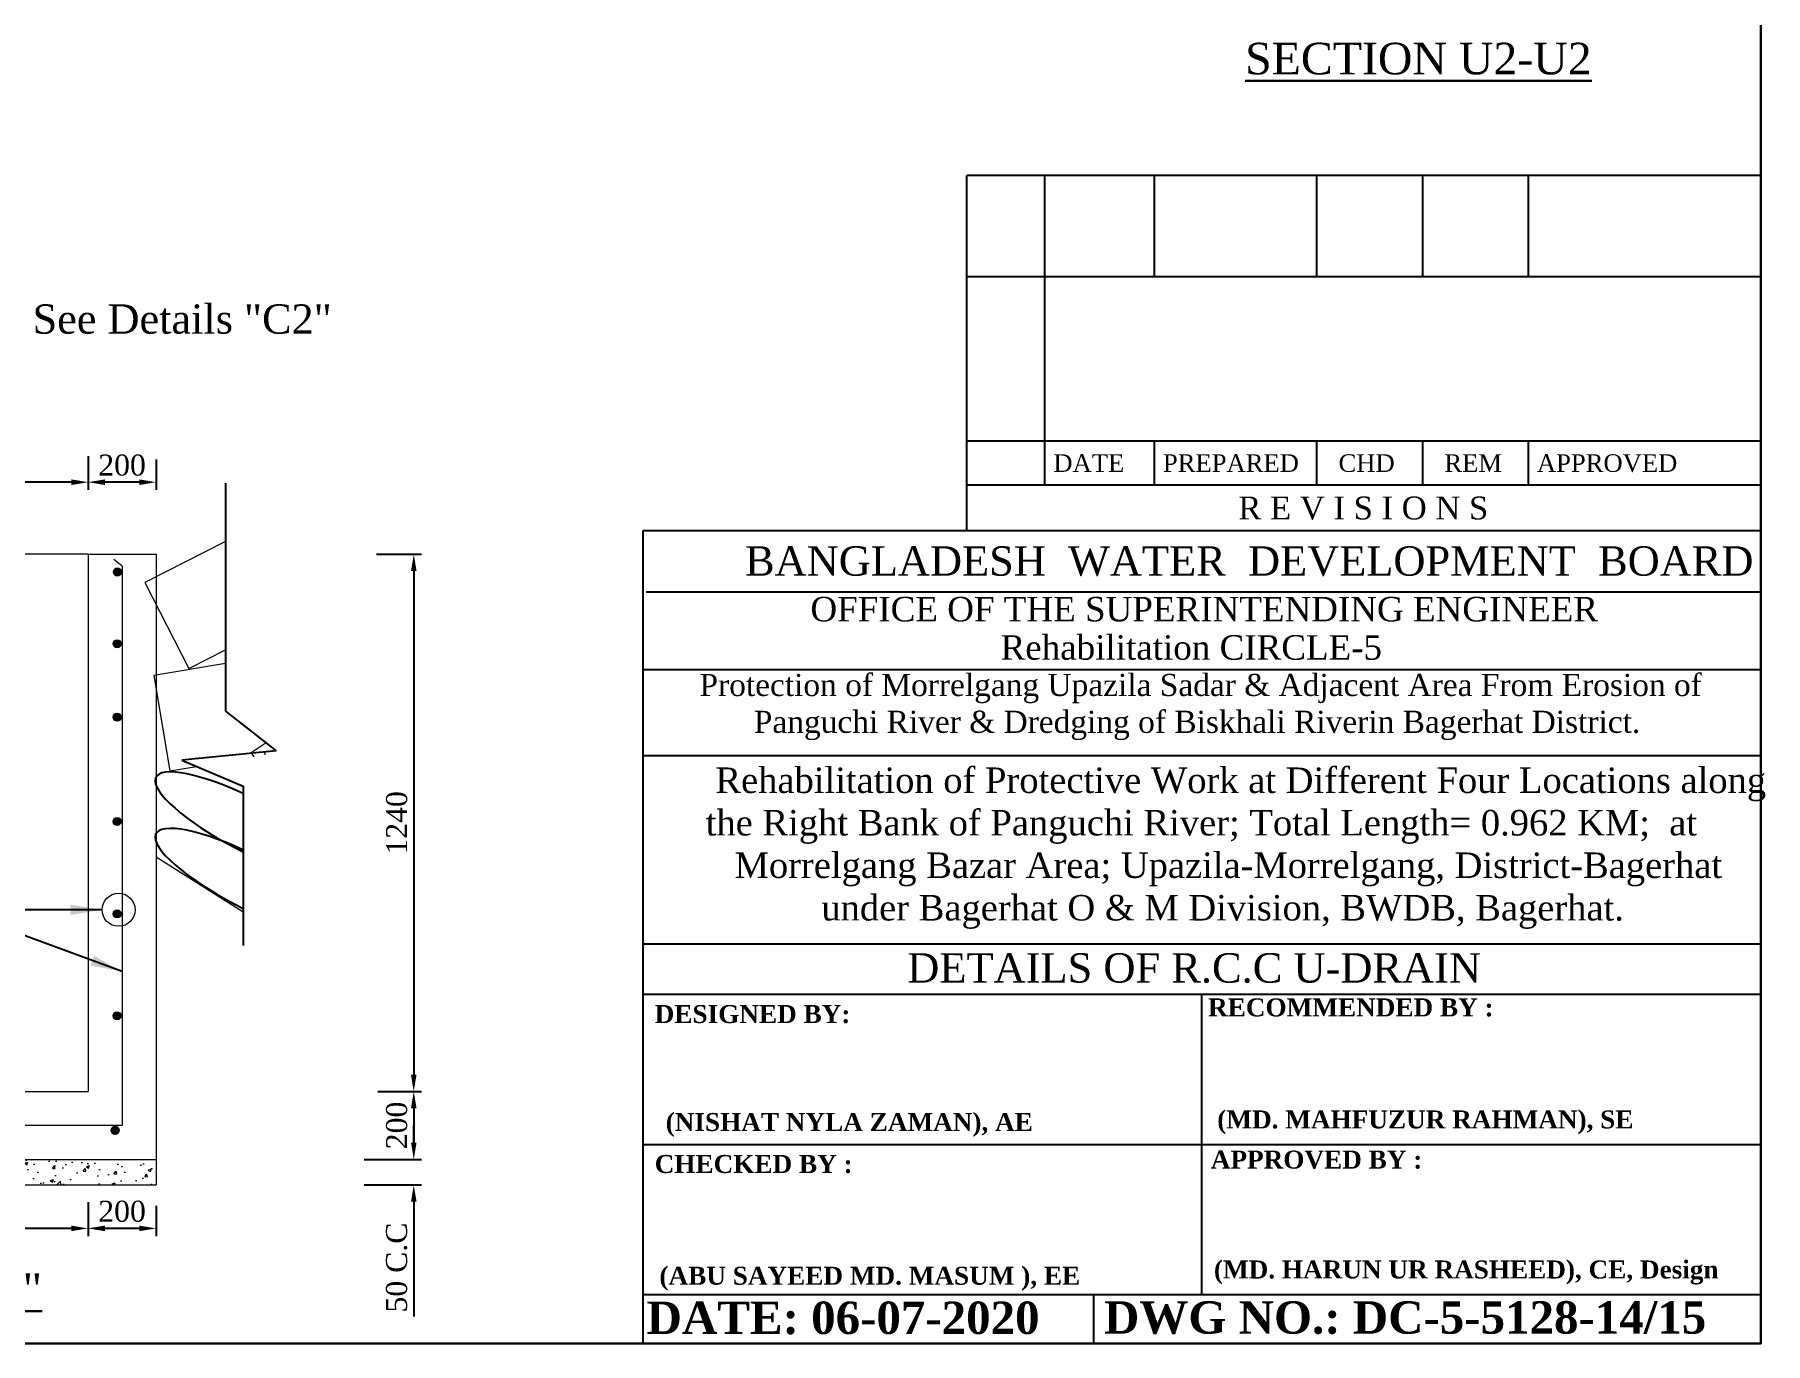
# Model space of a CAD drawing. Header units: metres. Extents: x -1354 to 3686, y -9962 to -7697.
# Drawn here: x 3395.2 to 3477.5, y -7857.5 to -7795.1 of the extents above; entities that cross this region are included whole.
import ezdxf
from ezdxf.enums import TextEntityAlignment as Align

# ---------------------------------------------------------------- set-up
doc = ezdxf.new("R2010")
doc.units = ezdxf.units.M
doc.layers.add('Blocks', color=11, linetype='Continuous', lineweight=9)
doc.layers.add('LINE', color=7, linetype='Continuous')
doc.styles.add('Kazi_T_H', font='timesbd.ttf')
doc.styles.get("Standard").update_dxf_attribs({"font": 'times.ttf'})
doc.dimstyles.get("Standard").update_dxf_attribs({"dimtxt": 0.5, "dimasz": 0.4075, "dimexe": 0.364, "dimexo": 0.219, "dimgap": 0.09, "dimtad": 0, "dimdec": 0, "dimlfac": 1000, "dimzin": 0, "dimdsep": 46, "dimtxsty": 'Standard', "dimcen": 0.09, "dimadec": 0, "dimazin": 0, "dimtfac": 1, "dimtdec": 0, "dimtofl": 0, "dimtmove": 0, "dimatfit": 3, "dimfxl": 1, "dimtolj": 1, "dimtzin": 0, "dimarcsym": 0})
pattern_1 = [(50, (3443.5876, -8349.6123), (1.4665866, -0.1283096), [0.1533525, -1.6868775]), (355, (3443.5876, -8349.6123), (-0.2837047, 1.538006), [0.122682, -1.349502]), (100.451, (3443.7098, -8349.623), (1.182887, 1.4096893), [0.1303295, -1.4336245]), (46.1842, (3443.5876, -8349.2034), (2.182186, -0.338441), [0.230029, -2.530316]), (96.6356, (3443.7695, -8349.2316), (1.911104, 1.991776), [0.195494, -2.150437]), (351.184, (3443.5876, -8349.2034), (1.911107, 1.991772), [0.184023, -2.024253]), (21, (3443.7921, -8349.3056), (1.2204998, -0.8232374), [0.1533525, -1.6868775]), (326, (3443.7921, -8349.3056), (0.4975063, 1.482713), [0.122682, -1.349502]), (71.4514, (3443.8938, -8349.3742), (1.7180028, 0.659479), [0.1303295, -1.4336245]), (37.5, (3443.58763, -8349.6123), (0.02486326, 0.68066806), [0, -1.3331444, 0, -1.369949, 0, -1.3546137]), (7.5, (3443.5876, -8349.6123), (0.5378983, 0.8064536), [0, -0.7810754, 0, -1.3024739, 0, -0.5162867]), (327.5, (3443.13166, -8349.6123), (1.0915043, -0.0461164), [0, -0.511175, 0, -1.594866, 0, -2.1162645]), (317.5, (3442.9272, -8349.6123), (1.19244, 0.2046833), [0, -0.6645275, 0, -1.0591546, 0, -1.5028545])]

# ---------------------------------------------------------------- blocks, each defined once
blk = doc.blocks.new('*D849')
at = {"layer": 'Blocks', "color": 0, "lineweight": -2, "ltscale": 0.5}
for p, q in [((3380.109, -7850.736), (3380.109, -7852.343)), ((3397.695, -7851.884), (3397.695, -7852.343)), ((3396.895, -7851.979), (3380.909, -7851.979))]:
    blk.add_line(p, q, dxfattribs=at)
at = {"layer": 'Blocks', "color": 0, "lineweight": -3, "ltscale": 0.5}
for points in [[(3380.909, -7851.845), (3380.909, -7852.112), (3380.109, -7851.979)], [(3396.895, -7851.845), (3396.895, -7852.112), (3397.695, -7851.979)]]:
    blk.add_solid(points, dxfattribs=at)
at = {"layer": 'Defpoints', "color": 0, "lineweight": -3, "ltscale": 0.5}
for p in [(3380.109, -7850.517), (3397.695, -7851.665), (3380.109, -7851.979)]:
    blk.add_point(p, dxfattribs=at)
at = {"layer": 'Blocks', "color": 0, "lineweight": 30, "ltscale": 0.5, "insert": (3388.902, -7851.17), "char_height": 1, "attachment_point": 5}
blk.add_mtext('\\A1;1200', dxfattribs=at)
blk = doc.blocks.new('*D850')
at = {"layer": 'Blocks', "color": 0, "lineweight": -2, "ltscale": 0.5}
for p, q in [((3397.695, -7850.736), (3397.695, -7852.343)), ((3400.929, -7850.9), (3400.929, -7852.343)), ((3400.129, -7851.979), (3398.495, -7851.979))]:
    blk.add_line(p, q, dxfattribs=at)
at = {"layer": 'Blocks', "color": 0, "lineweight": -3, "ltscale": 0.5}
for points in [[(3398.495, -7851.845), (3398.495, -7852.112), (3397.695, -7851.979)], [(3400.129, -7851.845), (3400.129, -7852.112), (3400.929, -7851.979)]]:
    blk.add_solid(points, dxfattribs=at)
at = {"layer": 'Defpoints', "color": 0, "lineweight": -3, "ltscale": 0.5}
for p in [(3397.695, -7850.517), (3400.929, -7850.681), (3397.695, -7851.979)]:
    blk.add_point(p, dxfattribs=at)
at = {"layer": 'Blocks', "color": 0, "lineweight": 30, "ltscale": 0.5, "insert": (3399.312, -7851.17), "char_height": 1, "attachment_point": 5}
blk.add_mtext('\\A1;200', dxfattribs=at)
blk = doc.blocks.new('*D854')
at = {"layer": 'Blocks', "color": 0, "lineweight": -2, "ltscale": 0.5}
for p, q in [((3380.109, -7815.208), (3380.109, -7816.814)), ((3396.895, -7816.45), (3380.909, -7816.45)), ((3397.695, -7816.355), (3397.695, -7816.814))]:
    blk.add_line(p, q, dxfattribs=at)
at = {"layer": 'Blocks', "color": 0, "lineweight": -3, "ltscale": 0.5}
for points in [[(3380.909, -7816.317), (3380.909, -7816.584), (3380.109, -7816.45)], [(3396.895, -7816.317), (3396.895, -7816.584), (3397.695, -7816.45)]]:
    blk.add_solid(points, dxfattribs=at)
at = {"layer": 'Defpoints', "color": 0, "lineweight": -3, "ltscale": 0.5}
for p in [(3380.109, -7814.989), (3380.109, -7816.45), (3397.695, -7816.136)]:
    blk.add_point(p, dxfattribs=at)
at = {"layer": 'Blocks', "color": 0, "lineweight": 30, "ltscale": 0.5, "insert": (3388.902, -7815.642), "char_height": 1, "attachment_point": 5}
blk.add_mtext('\\A1;1200', dxfattribs=at)
blk = doc.blocks.new('*D855')
at = {"layer": 'Blocks', "color": 0, "lineweight": -2, "ltscale": 0.5}
for p, q in [((3397.695, -7815.208), (3397.695, -7816.814)), ((3400.929, -7815.372), (3400.929, -7816.814)), ((3400.129, -7816.45), (3398.495, -7816.45))]:
    blk.add_line(p, q, dxfattribs=at)
at = {"layer": 'Blocks', "color": 0, "lineweight": -3, "ltscale": 0.5}
for points in [[(3398.495, -7816.317), (3398.495, -7816.584), (3397.695, -7816.45)], [(3400.129, -7816.317), (3400.129, -7816.584), (3400.929, -7816.45)]]:
    blk.add_solid(points, dxfattribs=at)
at = {"layer": 'Defpoints', "color": 0, "lineweight": -3, "ltscale": 0.5}
for p in [(3397.695, -7814.989), (3400.929, -7815.153), (3397.695, -7816.45)]:
    blk.add_point(p, dxfattribs=at)
at = {"layer": 'Blocks', "color": 0, "lineweight": 30, "ltscale": 0.5, "insert": (3399.312, -7815.642), "char_height": 1, "attachment_point": 5}
blk.add_mtext('\\A1;200', dxfattribs=at)
blk = doc.blocks.new('*D894')
at = {"layer": 'Blocks', "color": 0, "lineweight": -2, "ltscale": 0.5}
for p, q in [((3380.109, -7850.736), (3380.109, -7852.343)), ((3397.695, -7851.884), (3397.695, -7852.343)), ((3396.895, -7851.979), (3380.909, -7851.979))]:
    blk.add_line(p, q, dxfattribs=at)
at = {"layer": 'Blocks', "color": 0, "lineweight": -3, "ltscale": 0.5}
for points in [[(3380.909, -7851.845), (3380.909, -7852.112), (3380.109, -7851.979)], [(3396.895, -7851.845), (3396.895, -7852.112), (3397.695, -7851.979)]]:
    blk.add_solid(points, dxfattribs=at)
at = {"layer": 'Defpoints', "color": 0, "lineweight": -3, "ltscale": 0.5}
for p in [(3380.109, -7850.517), (3397.695, -7851.665), (3380.109, -7851.979)]:
    blk.add_point(p, dxfattribs=at)
at = {"layer": 'Blocks', "color": 0, "lineweight": 30, "ltscale": 0.5, "insert": (3388.902, -7851.17), "char_height": 1, "attachment_point": 5}
blk.add_mtext('\\A1;1200', dxfattribs=at)
blk = doc.blocks.new('*D895')
at = {"layer": 'Blocks', "color": 0, "lineweight": -2, "ltscale": 0.5}
for p, q in [((3397.695, -7850.736), (3397.695, -7852.343)), ((3400.929, -7850.9), (3400.929, -7852.343)), ((3400.129, -7851.979), (3398.495, -7851.979))]:
    blk.add_line(p, q, dxfattribs=at)
at = {"layer": 'Blocks', "color": 0, "lineweight": -3, "ltscale": 0.5}
for points in [[(3398.495, -7851.845), (3398.495, -7852.112), (3397.695, -7851.979)], [(3400.129, -7851.845), (3400.129, -7852.112), (3400.929, -7851.979)]]:
    blk.add_solid(points, dxfattribs=at)
at = {"layer": 'Defpoints', "color": 0, "lineweight": -3, "ltscale": 0.5}
for p in [(3397.695, -7850.517), (3400.929, -7850.681), (3397.695, -7851.979)]:
    blk.add_point(p, dxfattribs=at)
at = {"layer": 'Blocks', "color": 0, "lineweight": 30, "ltscale": 0.5, "insert": (3399.312, -7851.17), "char_height": 1, "attachment_point": 5}
blk.add_mtext('\\A1;200', dxfattribs=at)
blk = doc.blocks.new('*D899')
at = {"layer": 'Blocks', "color": 0, "lineweight": -2, "ltscale": 0.5}
for p, q in [((3380.109, -7815.208), (3380.109, -7816.814)), ((3396.895, -7816.45), (3380.909, -7816.45)), ((3397.695, -7816.355), (3397.695, -7816.814))]:
    blk.add_line(p, q, dxfattribs=at)
at = {"layer": 'Blocks', "color": 0, "lineweight": -3, "ltscale": 0.5}
for points in [[(3380.909, -7816.317), (3380.909, -7816.584), (3380.109, -7816.45)], [(3396.895, -7816.317), (3396.895, -7816.584), (3397.695, -7816.45)]]:
    blk.add_solid(points, dxfattribs=at)
at = {"layer": 'Defpoints', "color": 0, "lineweight": -3, "ltscale": 0.5}
for p in [(3380.109, -7814.989), (3380.109, -7816.45), (3397.695, -7816.136)]:
    blk.add_point(p, dxfattribs=at)
at = {"layer": 'Blocks', "color": 0, "lineweight": 30, "ltscale": 0.5, "insert": (3388.902, -7815.642), "char_height": 1, "attachment_point": 5}
blk.add_mtext('\\A1;1200', dxfattribs=at)
blk = doc.blocks.new('*D900')
at = {"layer": 'Blocks', "color": 0, "lineweight": -2, "ltscale": 0.5}
for p, q in [((3397.695, -7815.208), (3397.695, -7816.814)), ((3400.929, -7815.372), (3400.929, -7816.814)), ((3400.129, -7816.45), (3398.495, -7816.45))]:
    blk.add_line(p, q, dxfattribs=at)
at = {"layer": 'Blocks', "color": 0, "lineweight": -3, "ltscale": 0.5}
for points in [[(3398.495, -7816.317), (3398.495, -7816.584), (3397.695, -7816.45)], [(3400.129, -7816.317), (3400.129, -7816.584), (3400.929, -7816.45)]]:
    blk.add_solid(points, dxfattribs=at)
at = {"layer": 'Defpoints', "color": 0, "lineweight": -3, "ltscale": 0.5}
for p in [(3397.695, -7814.989), (3400.929, -7815.153), (3397.695, -7816.45)]:
    blk.add_point(p, dxfattribs=at)
at = {"layer": 'Blocks', "color": 0, "lineweight": 30, "ltscale": 0.5, "insert": (3399.312, -7815.642), "char_height": 1, "attachment_point": 5}
blk.add_mtext('\\A1;200', dxfattribs=at)
blk = doc.blocks.new('*D903')
at = {"layer": 'Blocks', "color": 0, "lineweight": -2, "ltscale": 0.5}
for p, q in [((3411.417, -7819.883), (3413.559, -7819.883)), ((3413.195, -7820.683), (3413.195, -7844.66)), ((3411.482, -7845.46), (3413.559, -7845.46))]:
    blk.add_line(p, q, dxfattribs=at)
at = {"layer": 'Blocks', "color": 0, "lineweight": -3, "ltscale": 0.5}
for points in [[(3413.062, -7820.683), (3413.328, -7820.683), (3413.195, -7819.883)], [(3413.062, -7844.66), (3413.328, -7844.66), (3413.195, -7845.46)]]:
    blk.add_solid(points, dxfattribs=at)
at = {"layer": 'Defpoints', "color": 0, "lineweight": -3, "ltscale": 0.5}
for p in [(3411.198, -7819.883), (3411.263, -7845.46), (3413.195, -7845.46)]:
    blk.add_point(p, dxfattribs=at)
at = {"layer": 'Blocks', "color": 0, "lineweight": 30, "ltscale": 0.5, "insert": (3412.386, -7832.672), "char_height": 1, "attachment_point": 5, "rotation": 90}
blk.add_mtext('\\A1;1240', dxfattribs=at)
blk = doc.blocks.new('*D904')
at = {"layer": 'Blocks', "color": 0, "lineweight": -2, "ltscale": 0.5}
for p, q in [((3411.482, -7845.46), (3413.559, -7845.46)), ((3413.195, -7846.26), (3413.195, -7847.895)), ((3411.511, -7848.695), (3413.559, -7848.695))]:
    blk.add_line(p, q, dxfattribs=at)
at = {"layer": 'Blocks', "color": 0, "lineweight": -3, "ltscale": 0.5}
for points in [[(3413.062, -7846.26), (3413.328, -7846.26), (3413.195, -7845.46)], [(3413.062, -7847.895), (3413.328, -7847.895), (3413.195, -7848.695)]]:
    blk.add_solid(points, dxfattribs=at)
at = {"layer": 'Defpoints', "color": 0, "lineweight": -3, "ltscale": 0.5}
for p in [(3411.263, -7845.46), (3411.292, -7848.695), (3413.195, -7848.695)]:
    blk.add_point(p, dxfattribs=at)
at = {"layer": 'Blocks', "color": 0, "lineweight": 30, "ltscale": 0.5, "insert": (3412.386, -7847.078), "char_height": 1, "attachment_point": 5, "rotation": 90}
blk.add_mtext('\\A1;200', dxfattribs=at)
blk = doc.blocks.new('*D905')
at = {"layer": 'Blocks', "color": 0, "lineweight": -2, "ltscale": 0.5}
for p, q in [((3413.195, -7847.895), (3413.195, -7847.095)), ((3410.837, -7848.695), (3413.559, -7848.695)), ((3410.832, -7849.912), (3413.559, -7849.912)), ((3413.195, -7850.712), (3413.195, -7856.174))]:
    blk.add_line(p, q, dxfattribs=at)
at = {"layer": 'Blocks', "color": 0, "lineweight": -3, "ltscale": 0.5}
for points in [[(3413.062, -7847.895), (3413.328, -7847.895), (3413.195, -7848.695)], [(3413.062, -7850.712), (3413.328, -7850.712), (3413.195, -7849.912)]]:
    blk.add_solid(points, dxfattribs=at)
at = {"layer": 'Defpoints', "color": 0, "lineweight": -3, "ltscale": 0.5}
for p in [(3410.618, -7848.695), (3410.613, -7849.912), (3413.195, -7849.912)]:
    blk.add_point(p, dxfattribs=at)
at = {"layer": 'Blocks', "color": 0, "lineweight": 30, "ltscale": 0.5, "insert": (3412.384, -7853.843), "char_height": 1, "attachment_point": 5, "rotation": 90}
blk.add_mtext('\\A1;50 C.C', dxfattribs=at)
blk = doc.blocks.new('*D906')
at = {"layer": 'Blocks', "color": 0, "lineweight": -2, "ltscale": 0.5}
for p, q in [((3413.195, -7847.895), (3413.195, -7847.095)), ((3410.837, -7848.695), (3413.559, -7848.695)), ((3410.832, -7849.912), (3413.559, -7849.912)), ((3413.195, -7850.712), (3413.195, -7856.174))]:
    blk.add_line(p, q, dxfattribs=at)
at = {"layer": 'Blocks', "color": 0, "lineweight": -3, "ltscale": 0.5}
for points in [[(3413.062, -7847.895), (3413.328, -7847.895), (3413.195, -7848.695)], [(3413.062, -7850.712), (3413.328, -7850.712), (3413.195, -7849.912)]]:
    blk.add_solid(points, dxfattribs=at)
at = {"layer": 'Defpoints', "color": 0, "lineweight": -3, "ltscale": 0.5}
for p in [(3410.618, -7848.695), (3410.613, -7849.912), (3413.195, -7849.912)]:
    blk.add_point(p, dxfattribs=at)
at = {"layer": 'Blocks', "color": 0, "lineweight": 30, "ltscale": 0.5, "insert": (3412.384, -7853.843), "char_height": 1, "attachment_point": 5, "rotation": 90}
blk.add_mtext('\\A1;50 C.C', dxfattribs=at)

msp = doc.modelspace()

# ---------------------------------------------------------------- hatches: boundary and pattern name
at = {"layer": 'Blocks', "lineweight": 13, "ltscale": 0.05}
for points in [[(3399.284936, -7820.723246, -1), (3398.89917, -7820.723246, -1)], [(3399.284936, -7820.723246, -1), (3398.89917, -7820.723246, -1)], [(3399.269462, -7824.142236, -1), (3398.883696, -7824.142236, -1)], [(3399.269462, -7824.142236, -1), (3398.883696, -7824.142236, -1)], [(3399.269462, -7827.637116, -1), (3398.883696, -7827.637116, -1)], [(3399.269462, -7827.637116, -1), (3398.883696, -7827.637116, -1)], [(3399.269462, -7832.603567, -1), (3398.883696, -7832.603567, -1)], [(3399.269462, -7832.603567, -1), (3398.883696, -7832.603567, -1)], [(3399.269462, -7837.003454, -1), (3398.883696, -7837.003454, -1)], [(3399.269462, -7837.003454, -1), (3398.883696, -7837.003454, -1)], [(3399.269462, -7841.854673, -1), (3398.883696, -7841.854673, -1)], [(3399.269462, -7841.854673, -1), (3398.883696, -7841.854673, -1)], [(3399.177265, -7847.31251, -1), (3398.791499, -7847.31251, -1)], [(3399.177265, -7847.31251, -1), (3398.791499, -7847.31251, -1)]]:
    msp.add_hatch(color=0, dxfattribs=at).paths.add_polyline_path(points)
at = {"layer": 'Blocks', "lineweight": 5, "ltscale": 0.05}
h = msp.add_hatch(dxfattribs=at)
h.set_pattern_fill('AR-CONC', color=0, scale=0.00805, style=0)
h.set_pattern_definition(pattern_1)
h.paths.add_polyline_path([(3376.874843, -7848.694822), (3376.874843, -7849.911714), (3400.928878, -7849.911714), (3400.928878, -7848.694822)])
h = msp.add_hatch(dxfattribs=at)
h.set_pattern_fill('AR-CONC', color=0, scale=0.00805, style=0)
h.set_pattern_definition(pattern_1)
h.paths.add_polyline_path([(3376.874843, -7848.694822), (3376.874843, -7849.911714), (3400.928878, -7849.911714), (3400.928878, -7848.694822)])

# ---------------------------------------------------------------- linework, layer by layer
at = {"color": 0, "linetype": 'Continuous', "lineweight": -3, "ltscale": 0.5}
for p, q in [((3404.234207, -7816.493212), (3404.234207, -7827.347454)), ((3404.234207, -7827.347454), (3406.652325, -7829.241574)), ((3406.652325, -7829.241574), (3402.152419, -7829.692188)), ((3402.152419, -7829.692188), (3405.083373, -7830.928963)), ((3405.083373, -7830.928963), (3405.083373, -7838.502604)), ((3450.702625, -7855.127785), (3450.702625, -7840.848125)), ((3450.702625, -7855.127785), (3450.702625, -7840.848125)), ((3424.099596, -7857.454332), (3477.305655, -7857.454332)), ((3424.099596, -7857.454332), (3477.305655, -7857.454332)), ((3424.099596, -7857.454332), (3477.305655, -7857.454332)), ((3424.099596, -7857.454332), (3477.305655, -7857.454332)), ((3424.099596, -7857.454332), (3477.305655, -7857.454332)), ((3424.099596, -7857.454332), (3477.305655, -7857.454332))]:
    msp.add_line(p, q, dxfattribs=at)
for centre in [(3405.310492, -7832.773408), (3405.310492, -7832.773408), (3405.310492, -7835.463126), (3405.310492, -7835.463126)]:
    msp.add_ellipse(centre, major_axis=(4.384762, -2.273212), ratio=0.252503121, start_param=1.75234425, end_param=4.791173455, dxfattribs=at)
at = {"layer": 'Blocks', "color": 0, "lineweight": 13, "ltscale": 0.05}
for p, q in [((3397.694503, -7819.882583), (3380.109218, -7819.882583)), ((3397.694503, -7819.882583), (3380.109218, -7819.882583)), ((3397.694503, -7819.882583), (3400.928878, -7819.882583)), ((3397.694503, -7819.882583), (3397.694503, -7845.460447)), ((3397.694503, -7819.882583), (3400.928878, -7819.882583)), ((3397.694503, -7819.882583), (3397.694503, -7845.460447)), ((3399.311691, -7820.452145), (3398.920434, -7820.130106)), ((3399.311691, -7820.452145), (3398.920434, -7820.130106)), ((3399.311691, -7820.452145), (3399.311691, -7847.077635)), ((3399.311691, -7820.452145), (3399.311691, -7847.077635)), ((3400.928878, -7819.882583), (3400.928878, -7848.694822)), ((3400.928878, -7819.882583), (3400.928878, -7848.694822)), ((3400.928878, -7834.288703), (3405.083373, -7836.902137)), ((3400.928878, -7834.288703), (3405.083373, -7836.902137)), ((3380.109218, -7845.460447), (3397.694503, -7845.460447)), ((3380.109218, -7845.460447), (3397.694503, -7845.460447)), ((3399.311691, -7847.077635), (3378.492031, -7847.077635)), ((3399.311691, -7847.077635), (3378.492031, -7847.077635)), ((3376.874843, -7848.694822), (3400.928878, -7848.694822)), ((3376.874843, -7848.694822), (3400.928878, -7848.694822)), ((3400.928878, -7848.694822), (3400.928878, -7849.911714)), ((3400.928878, -7848.694822), (3400.928878, -7849.911714)), ((3376.874843, -7849.911714), (3400.928878, -7849.911714)), ((3376.874843, -7849.911714), (3400.928878, -7849.911714))]:
    msp.add_line(p, q, dxfattribs=at)
for points in [[(3404.234207, -7819.267678), (3400.40212, -7821.221692), (3402.491722, -7825.319687), (3404.234207, -7824.431179)], [(3404.234207, -7819.267678), (3400.40212, -7821.221692), (3402.491722, -7825.319687), (3404.234207, -7824.431179)], [(3404.234207, -7825.090459), (3400.83131, -7825.661443), (3401.592519, -7830.198024), (3402.850813, -7829.98689)], [(3404.234207, -7825.090459), (3400.83131, -7825.661443), (3401.592519, -7830.198024), (3402.850813, -7829.98689)], [(3406.165062, -7828.8599), (3405.457225, -7829.338836), (3405.585262, -7829.528067)], [(3406.165062, -7828.8599), (3405.457225, -7829.338836), (3405.585262, -7829.528067)], [(3406.129099, -7829.436814), (3406.105527, -7829.29633)], [(3406.129099, -7829.436814), (3406.105527, -7829.29633)]]:
    msp.add_lwpolyline(points, dxfattribs=at)
for centre, radius in [((3399.092053, -7820.723246), 0.192883), ((3399.092053, -7820.723246), 0.192883), ((3399.076579, -7824.142236), 0.192883), ((3399.076579, -7824.142236), 0.192883), ((3399.076579, -7827.637116), 0.192883), ((3399.076579, -7827.637116), 0.192883), ((3399.076579, -7832.603567), 0.192883), ((3399.076579, -7832.603567), 0.192883), ((3399.149308, -7836.809358), 0.786008), ((3399.149308, -7836.809358), 0.786008), ((3399.076579, -7837.003454), 0.192883), ((3399.076579, -7837.003454), 0.192883), ((3399.076579, -7841.854673), 0.192883), ((3399.076579, -7841.854673), 0.192883), ((3398.984382, -7847.31251), 0.192883), ((3398.984382, -7847.31251), 0.192883)]:
    msp.add_circle(centre, radius, dxfattribs=at)
at = {"layer": 'LINE', "color": 0, "linetype": 'ByBlock', "lineweight": -3, "ltscale": 0.5}
for p, q in [((3477.305655, -7801.854177), (3439.507717, -7801.854177)), ((3439.507717, -7818.768703), (3439.507717, -7801.854177)), ((3443.213772, -7801.854177), (3443.213772, -7816.588006)), ((3448.429366, -7801.854177), (3448.429366, -7806.672049)), ((3456.157847, -7801.854177), (3456.157847, -7806.672049)), ((3461.192658, -7801.854177), (3461.192658, -7806.672049)), ((3466.22747, -7801.854177), (3466.22747, -7806.672049)), ((3477.305655, -7806.672049), (3439.507717, -7806.672049)), ((3477.305655, -7814.493181), (3439.507717, -7814.493181)), ((3448.429366, -7814.493181), (3448.429366, -7816.588006)), ((3456.157847, -7814.493181), (3456.157847, -7816.588006)), ((3461.192658, -7814.493181), (3461.192658, -7816.588006)), ((3466.22747, -7814.493181), (3466.22747, -7816.588006)), ((3477.305655, -7816.588006), (3439.507717, -7816.588006)), ((3424.099596, -7818.7609), (3424.099596, -7857.454332)), ((3477.305655, -7818.7609), (3424.099596, -7818.7609)), ((3424.099596, -7818.974777), (3424.099596, -7857.454332)), ((3477.305655, -7821.686549), (3424.248884, -7821.686549)), ((3477.305655, -7825.376505), (3424.099596, -7825.376505)), ((3477.305655, -7829.473567), (3424.099596, -7829.473567)), ((3477.305655, -7838.439762), (3424.099596, -7838.439762)), ((3477.305655, -7838.439762), (3424.099596, -7838.439762)), ((3477.305655, -7840.848125), (3424.099596, -7840.848125)), ((3477.305655, -7840.848125), (3424.099596, -7840.848125)), ((3424.099596, -7847.987955), (3477.305655, -7847.987955)), ((3424.099596, -7847.987955), (3477.305655, -7847.987955)), ((3424.099596, -7855.127785), (3477.305655, -7855.127785)), ((3424.099596, -7855.127785), (3477.305655, -7855.127785)), ((3445.566678, -7857.454332), (3445.566678, -7855.127785)), ((3445.566678, -7857.454332), (3445.566678, -7855.127785))]:
    msp.add_line(p, q, dxfattribs=at)
at = {"layer": 'LINE', "color": 1, "linetype": 'ByBlock', "lineweight": 30, "ltscale": 0.5}
msp.add_lwpolyline([(3285.547349, -7857.454332), (3285.547349, -7721.853816), (3477.305655, -7721.853816), (3477.305655, -7857.454332), (3285.547349, -7857.454332)], close=True, dxfattribs=at)
msp.add_lwpolyline([(3285.547349, -7857.454332), (3285.547349, -7721.853816), (3477.305655, -7721.853816), (3477.305655, -7857.454332), (3285.547349, -7857.454332)], close=True, dxfattribs=at)

# ---------------------------------------------------------------- texts
at = {"color": 0, "linetype": 'ByBlock', "lineweight": 30, "ltscale": 0.5, "attachment_point": 1}
for s, insert, char_height, width in [('{\\LSECTION U2-U2}', (3452.757874, -7795.526621), 1.50622592, 66.12756405), ('{\\LSECTION U2-U2}', (3452.757874, -7795.526621), 1.50622592, 66.12756405), ('See Details "C2"', (3395.054042, -7807.98311), 1.39465363, 72.91423283), ('See Details "C2"', (3395.054042, -7807.98311), 1.39465363, 72.91423283), ('{\\LDETAILS "C2"}', (3380.949208, -7854.113289), 1.50622592, 66.12756405), ('{\\LDETAILS "C2"}', (3380.949208, -7854.113289), 1.50622592, 66.12756405)]:
    msp.add_mtext(s, dxfattribs=dict(at, insert=insert, char_height=char_height, width=width))
at = {"layer": 'LINE', "color": 0, "linetype": 'ByBlock', "lineweight": -3, "ltscale": 0.5}
for s, p in [('DATE', (3443.632737, -7815.959558)), ('PREPARED', (3448.848331, -7815.959558)), ('CHD', (3457.20526, -7815.959558)), ('REM', (3462.240071, -7815.959558)), ('APPROVED', (3466.646435, -7815.959558))]:
    msp.add_text(s, height=0.83793, dxfattribs=at).set_placement(p)
for s, height, p in [('R E V I S I O N S', 1.09034851, (3458.38148, -7818.223529)), ('BANGLADESH  WATER  DEVELOPMENT  BOARD', 1.39826756, (3452.955846, -7820.900377)), ('OFFICE OF THE SUPERINTENDING ENGINEER', 1.16624531, (3450.812659, -7823.077393)), ('Rehabilitation CIRCLE-5', 1.16624531, (3450.198707, -7824.901452)), ('DETAILS OF R.C.C U-DRAIN ', 1.39949437, (3450.596798, -7840.2749)), ('DETAILS OF R.C.C U-DRAIN ', 1.39949437, (3450.596798, -7840.2749))]:
    msp.add_text(s, height=height, dxfattribs=at).set_placement(p, align=Align.CENTER)
at = {"layer": 'LINE', "color": 0, "linetype": 'ByBlock', "lineweight": -3, "ltscale": 0.5, "style": 'Kazi_T_H'}
for s, height, p in [('RECOMMENDED BY :', 0.8567796, (3450.995316, -7841.88447)), ('RECOMMENDED BY :', 0.8567796, (3450.995316, -7841.88447)), ('DESIGNED BY:', 0.8567796, (3424.661212, -7842.200694)), ('(NISHAT NYLA ZAMAN), AE', 0.8567796, (3425.184771, -7847.342027)), ('(NISHAT NYLA ZAMAN), AE', 0.8567796, (3425.184771, -7847.342027)), ('(MD. MAHFUZUR RAHMAN), SE ', 0.8567796, (3451.434477, -7847.219446)), ('(MD. MAHFUZUR RAHMAN), SE ', 0.8567796, (3451.434477, -7847.219446)), ('CHECKED BY :', 0.8567796, (3424.661212, -7849.340524)), ('CHECKED BY :', 0.8567796, (3424.661212, -7849.340524)), ('APPROVED BY :', 0.8567796, (3451.125032, -7849.131126)), ('APPROVED BY :', 0.8567796, (3451.125032, -7849.131126)), ('(MD. HARUN UR RASHEED), CE, Design', 0.8567796, (3451.274257, -7854.363918)), ('(ABU SAYEED MD. MASUM ), EE', 0.8567796, (3424.887415, -7854.66068)), ('DATE: 06-07-2020', 1.54220327, (3424.276571, -7857.004968)), ('DATE: 06-07-2020', 1.54220327, (3424.276571, -7857.004968)), ('DWG NO.: DC-5-5128-14/15', 1.54220327, (3446.043783, -7856.989403))]:
    msp.add_text(s, height=height, dxfattribs=at).set_placement(p)
at = {"layer": 'LINE', "color": 0, "linetype": 'ByBlock', "lineweight": 40, "ltscale": 0.5, "insert": (3450.471644, -7825.577284), "char_height": 0.9, "width": 51.79341301, "attachment_point": 2}
msp.add_mtext('{\\fTimes New Roman|b1|i0|c0|p18; \\fTimes New Roman|b0|i0|c0|p18;\\H1.17x;Protection of Morrelgang Upazila Sadar & Adjacent Area From Erosion of Panguchi River & Dredging of Biskhali Riverin Bagerhat District.}', dxfattribs=at)
at = {"layer": 'LINE', "color": 0, "linetype": 'ByBlock', "lineweight": -3, "ltscale": 0.5, "insert": (3423.881697, -7830.033185), "char_height": 1.21400201, "width": 53.05208008, "attachment_point": 1}
msp.add_mtext('        Rehabilitation of Protective Work at Different Four Locations along      \\P       the Right Bank of Panguchi River; Total Length= 0.962 KM;  at    \\P          Morrelgang Bazar Area; Upazila-Morrelgang, District-Bagerhat  \\P                   under Bagerhat O & M Division, BWDB, Bagerhat.', dxfattribs=at)

# ---------------------------------------------------------------- dimensions: what is measured, and where the dimension line sits
at = {"layer": 'Blocks', "color": 0, "lineweight": 30, "ltscale": 0.5}
for base, p1, p2, text, picture, middle in [((3380.109218, -7816.450416), (3397.694503, -7816.136466), (3380.109218, -7814.988774), '1200', '*D854', (3388.901861, -7816.450416)), ((3380.109218, -7816.450416), (3397.694503, -7816.136466), (3380.109218, -7814.988774), '1200', '*D899', (3388.901861, -7816.450416)), ((3397.694503, -7816.450416), (3400.928878, -7815.152929), (3397.694503, -7814.988774), '200', '*D855', (3399.311691, -7816.450416)), ((3397.694503, -7816.450416), (3400.928878, -7815.152929), (3397.694503, -7814.988774), '200', '*D900', (3399.311691, -7816.450416)), ((3380.109218, -7851.978717), (3397.694503, -7851.664767), (3380.109218, -7850.517075), '1200', '*D849', (3388.901861, -7851.978717)), ((3380.109218, -7851.978717), (3397.694503, -7851.664767), (3380.109218, -7850.517075), '1200', '*D894', (3388.901861, -7851.978717)), ((3397.694503, -7851.978717), (3400.928878, -7850.68123), (3397.694503, -7850.517075), '200', '*D850', (3399.311691, -7851.978717)), ((3397.694503, -7851.978717), (3400.928878, -7850.68123), (3397.694503, -7850.517075), '200', '*D895', (3399.311691, -7851.978717))]:
    dim = msp.add_linear_dim(base=base, p1=p1, p2=p2, angle=180, text=text, dimstyle='Standard', override={"dimtxt": 1, "dimasz": 0.8, "dimgap": 0.3, "dimtad": 1, "dimdec": 2, "dimlfac": 1, "dimpost": ' m', "dimtdec": 2, "dimfxl": 0.12}, dxfattribs=at)
    dim.commit()
    dim.dimension.update_dxf_attribs({"geometry": picture, "text_midpoint": middle, "dimtype": 160})
for base, p1, p2, text, picture, middle in [((3413.194871, -7845.460447), (3411.198183, -7819.882583), (3411.262553, -7845.460447), '1240', '*D903', (3412.386219, -7832.671515)), ((3413.194871, -7848.694822), (3411.262553, -7845.460447), (3411.291683, -7848.694822), '200', '*D904', (3412.386219, -7847.077635)), ((3413.194871, -7849.911714), (3410.618447, -7848.694822), (3410.612984, -7849.911714), '50 C.C', '*D905', (3412.383696, -7853.843076)), ((3413.194871, -7849.911714), (3410.618447, -7848.694822), (3410.612984, -7849.911714), '50 C.C', '*D906', (3412.383696, -7853.843076))]:
    dim = msp.add_linear_dim(base=base, p1=p1, p2=p2, angle=90, text=text, dimstyle='Standard', override={"dimtxt": 1, "dimasz": 0.8, "dimgap": 0.3, "dimtad": 1, "dimdec": 2, "dimlfac": 1, "dimpost": ' m', "dimtdec": 2, "dimfxl": 0.12}, dxfattribs=at)
    dim.commit()
    dim.dimension.update_dxf_attribs({"geometry": picture, "text_midpoint": middle})

# ---------------------------------------------------------------- leaders
for points in [[(3398.357202, -7836.809358), (3391.319244, -7836.809358), (3391.319244, -7835.341095)], [(3398.357202, -7836.809358), (3391.319244, -7836.809358), (3391.319244, -7835.341095)], [(3399.311691, -7839.751701), (3391.319244, -7836.809358), (3391.319244, -7836.075226)], [(3399.311691, -7839.751701), (3391.319244, -7836.809358), (3391.319244, -7836.075226)]]:
    msp.add_leader(points, dimstyle='Standard', override={"dimtxt": 1.5, "dimasz": 1.5, "dimdec": 2, "dimlfac": 1, "dimpost": ' m', "dimtdec": 2, "dimfxl": 0.12}, dxfattribs=at)

doc.saveas('drawing.dxf')
